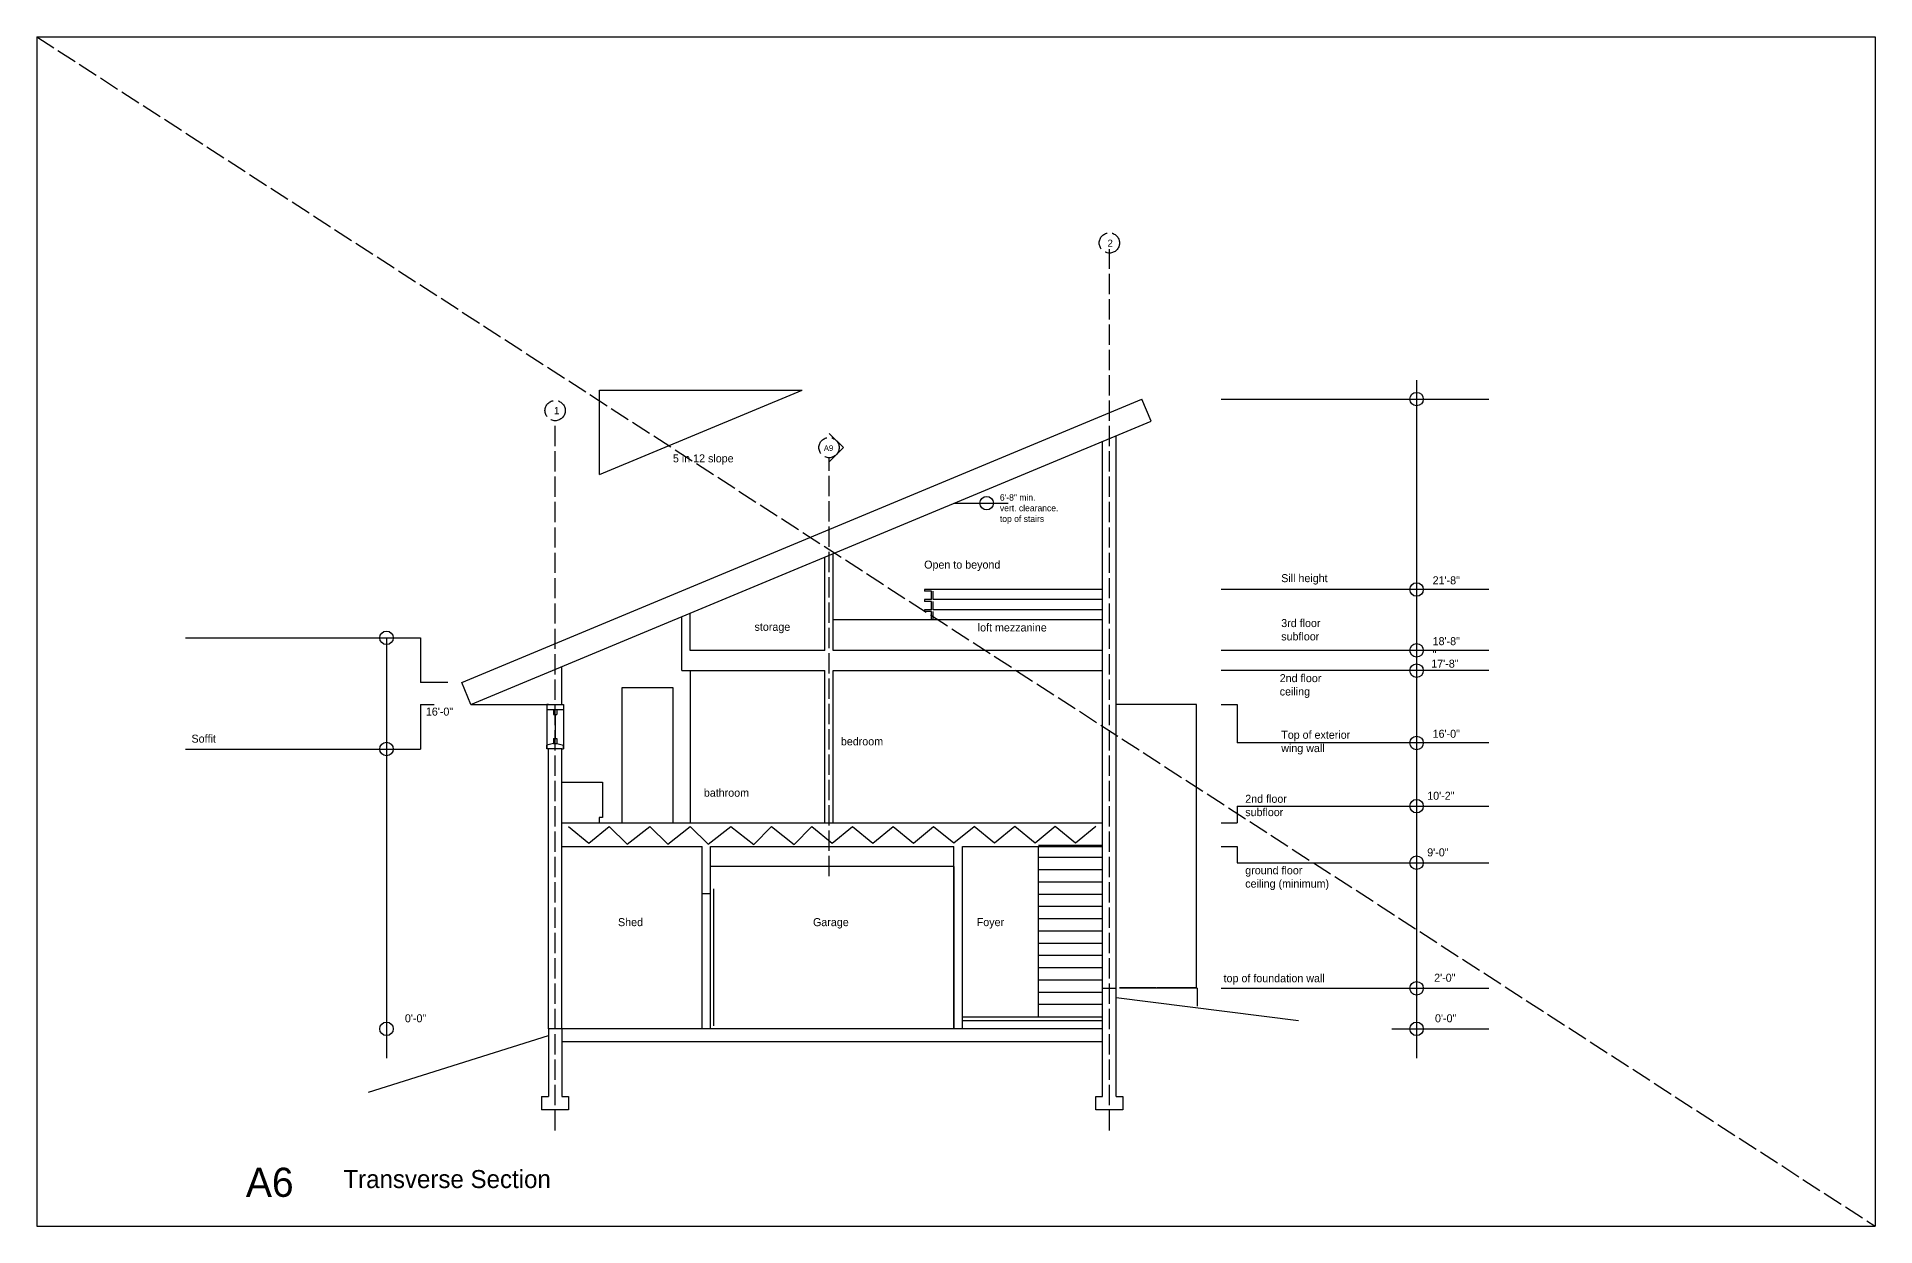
# Model space of a CAD drawing. Header units: inches. Extents: x -173 to 6851, y -1827 to 3486.
# Drawn here: x 2166 to 3254, y 1211 to 1915 of the extents above; entities that cross this region are included whole.
import ezdxf

# ---------------------------------------------------------------- set-up
doc = ezdxf.new("R2010")
doc.units = ezdxf.units.IN
doc.header["$MEASUREMENT"] = 0
doc.linetypes.add('ACAD_ISO02W100', pattern=[15, 12, -3])
for name, color, linetype in [('blocks', 251, 'Continuous'), ('const', 7, 'Continuous'), ('e1', 7, 'Continuous'), ('e2', 251, 'Continuous'), ('grid', 252, 'ACAD_ISO02W100'), ('millwork', 253, 'Continuous'), ('soffit', 253, 'ACAD_ISO02W100'), ('stairs', 140, 'Continuous'), ('walls', 7, 'Continuous')]:
    doc.layers.add(name, color=color, linetype=linetype)

msp = doc.modelspace()

# ---------------------------------------------------------------- linework, layer by layer
for p, q in [((2166, 1915.3), (3254, 1915.3)), ((2166, 1915.3), (2166, 1211.3)), ((3254, 1915.3), (3254, 1211.3)), ((2166, 1716.3), (2166, 1211.3)), ((2796.8, 1352.1), (2804.8, 1352.1)), ((2166, 1211.3), (2836.2, 1211.3)), ((2166, 1211.3), (3254, 1211.3))]:
    msp.add_line(p, q)
at = {"layer": 'blocks'}
for p, q in [((2806.8, 1352.6), (2828.3, 1352.6)), ((2828.8, 1352.6), (2852.3, 1352.6))]:
    msp.add_line(p, q, dxfattribs=at)
at = {"layer": 'e1'}
for p, q in [((2632.4, 1450.1), (2632.4, 1540.1)), ((2637.4, 1450.1), (2637.4, 1540.1)), ((2708.8, 1328.1), (2708.8, 1420.1)), ((2713.8, 1328.1), (2713.8, 1420.1)), ((2559.8, 1328.1), (2559.8, 1408.1)), ((2564.8, 1328.1), (2564.8, 1408.1))]:
    msp.add_line(p, q, dxfattribs=at)
at = {"layer": 'e2'}
for p, q in [((2982.6, 1712.1), (2982.6, 1310.7)), ((2866.9, 1700.8), (3025.4, 1700.8)), ((2708.8, 1639.2), (2741, 1639.2)), ((3025.4, 1588.1), (2866.9, 1588.1)), ((2254, 1559.5), (2393.1, 1559.5)), ((2373, 1559.5), (2373, 1310.7)), ((2393.1, 1559.5), (2393.1, 1533)), ((3025.4, 1552.1), (2866.9, 1552.1)), ((2552.8, 1540.1), (2552.8, 1450.1)), ((3025.4, 1540.1), (2866.9, 1540.1)), ((2890.9, 1540.1), (2876.5, 1540.1)), ((2409.3, 1533), (2393.1, 1533)), ((2512.4, 1450.1), (2512.4, 1530.1)), ((2512.4, 1530.1), (2542.4, 1530.1)), ((2542.4, 1530.1), (2542.4, 1450.1)), ((2393.1, 1520.1), (2401.3, 1520.1)), ((2393.1, 1520.1), (2393.1, 1493.7)), ((2467.8, 1520.1), (2467.8, 1493.9)), ((2477.8, 1520.1), (2477.8, 1493.9)), ((2852.3, 1520.1), (2804.8, 1520.1)), ((2852.3, 1352.6), (2852.3, 1520.1)), ((2866.9, 1520.1), (2876.5, 1520.1)), ((2876.5, 1520.1), (2876.5, 1497.3)), ((2254, 1493.7), (2393.1, 1493.7)), ((3025.4, 1497.3), (2876.5, 1497.3)), ((2476.8, 1474.1), (2500.8, 1474.1)), ((2500.8, 1474.1), (2500.8, 1453.1)), ((2876.5, 1459.9), (3025.4, 1459.9)), ((2876.5, 1459.9), (2876.5, 1450.1)), ((2480.8, 1447.9), (2492.8, 1437.9)), ((2492.8, 1437.9), (2504.8, 1447.9)), ((2500.8, 1453.1), (2498.8, 1453.1)), ((2498.8, 1453.1), (2498.8, 1450.1)), ((2504.8, 1447.9), (2515.4, 1437.3)), ((2515.4, 1437.3), (2528.8, 1447.9)), ((2528.8, 1447.9), (2539.4, 1437.3)), ((2539.4, 1437.3), (2552.8, 1447.9)), ((2552.8, 1447.9), (2563.4, 1437.3)), ((2563.4, 1437.3), (2576.8, 1447.9)), ((2576.8, 1447.9), (2590.3, 1437.2)), ((2590.3, 1437.2), (2600.8, 1447.9)), ((2600.8, 1447.9), (2614.3, 1437.2)), ((2614.3, 1437.2), (2624.8, 1447.9)), ((2624.8, 1447.9), (2636.8, 1437.9)), ((2636.8, 1437.9), (2648.8, 1447.9)), ((2648.8, 1447.9), (2660.8, 1437.9)), ((2660.8, 1437.9), (2672.8, 1447.9)), ((2672.8, 1447.9), (2684.8, 1437.9)), ((2684.8, 1437.9), (2696.8, 1447.9)), ((2696.8, 1447.9), (2708.8, 1438.1)), ((2708.8, 1438.1), (2720.8, 1447.9)), ((2720.8, 1448.1), (2732.8, 1438.1)), ((2732.8, 1438.1), (2744.8, 1448.1)), ((2744.8, 1448.1), (2756.8, 1438.1)), ((2756.8, 1438.1), (2768.8, 1448.1)), ((2768.8, 1448.1), (2780.8, 1438.1)), ((2780.8, 1438.1), (2792.8, 1448.1)), ((2866.9, 1450.1), (2876.5, 1450.1)), ((2866.9, 1436.1), (2876.5, 1436.1)), ((2876.5, 1436.1), (2876.5, 1426.4)), ((2876.5, 1426.4), (3025.4, 1426.4)), ((2708.8, 1424.1), (2564.8, 1424.1)), ((2852.8, 1352.1), (2806.8, 1352.1)), ((2852.8, 1352.1), (2852.8, 1341.5)), ((2866.9, 1352.1), (3025.4, 1352.1)), ((2967.9, 1328.1), (3025.4, 1328.1))]:
    msp.add_line(p, q, dxfattribs=at)
for centre in [(2982.6, 1700.8), (2728.2, 1639.2), (2982.6, 1588.1), (2373, 1559.5), (2982.6, 1552.1), (2982.6, 1540.1), (2373, 1493.7), (2982.6, 1497.3), (2982.6, 1459.9), (2982.6, 1426.4), (2982.6, 1352.1), (2373, 1328.1), (2982.6, 1328.1)]:
    msp.add_circle(centre, 4, dxfattribs=at)
at = {"layer": 'grid'}
for p, q in [((2800.8, 1267.9), (2800.8, 1789.5)), ((2472.8, 1267.9), (2472.8, 1688)), ((2634.9, 1418.4), (2634.9, 1666.1))]:
    msp.add_line(p, q, dxfattribs=at)
for centre in [(2800.8, 1793.2), (2472.8, 1694), (2634.9, 1672.1)]:
    msp.add_circle(centre, 6, dxfattribs=at)
at = {"layer": 'millwork'}
for p, q in [((2499, 1696.1), (2499, 1706.1)), ((2499, 1706.1), (2619, 1706.1)), ((2499, 1656.1), (2499, 1706.1)), ((2499, 1686.1), (2499, 1696.1)), ((2499, 1686.1), (2499, 1686.1)), ((2796.8, 1588.1), (2691.3, 1588.1)), ((2691.3, 1588.1), (2691.3, 1587.1)), ((2695.5, 1587.1), (2691.3, 1587.1)), ((2695.5, 1582.1), (2691.3, 1582.1)), ((2691.3, 1582.1), (2691.3, 1581.1)), ((2695.5, 1581.1), (2691.3, 1581.1)), ((2695.5, 1582.1), (2695.5, 1587.1)), ((2695.5, 1576.1), (2695.5, 1581.1)), ((2696.5, 1582.1), (2696.5, 1587.1)), ((2796.8, 1582.1), (2696.5, 1582.1)), ((2696.5, 1576.1), (2696.5, 1581.1)), ((2796.8, 1570.1), (2637.4, 1570.1)), ((2691.3, 1576.1), (2691.3, 1575.1)), ((2695.5, 1576.1), (2691.3, 1576.1)), ((2695.5, 1575.1), (2691.3, 1575.1)), ((2695.5, 1570.1), (2695.5, 1575.1)), ((2796.8, 1576.1), (2696.5, 1576.1)), ((2696.5, 1570.1), (2696.5, 1575.1)), ((2758.8, 1335.1), (2758.8, 1436.1))]:
    msp.add_line(p, q, dxfattribs=at)
at = {"layer": 'soffit'}
msp.add_line((2166, 1915.3), (3254, 1211.3), dxfattribs=at)
at = {"layer": 'stairs'}
for p, q in [((2796.8, 1436.6), (2758.8, 1436.6)), ((2796.8, 1429.4), (2758.8, 1429.4)), ((2796.8, 1422.1), (2758.8, 1422.1)), ((2796.8, 1414.9), (2758.8, 1414.9)), ((2796.8, 1407.6), (2758.8, 1407.6)), ((2796.8, 1400.4), (2758.8, 1400.4)), ((2796.8, 1393.1), (2758.8, 1393.1)), ((2796.8, 1385.9), (2758.8, 1385.9)), ((2796.8, 1378.6), (2758.8, 1378.6)), ((2796.8, 1371.4), (2758.8, 1371.4)), ((2796.8, 1364.1), (2758.8, 1364.1)), ((2796.8, 1356.9), (2758.8, 1356.9)), ((2796.8, 1349.6), (2758.8, 1349.6)), ((2796.8, 1342.4), (2758.8, 1342.4))]:
    msp.add_line(p, q, dxfattribs=at)
at = {"layer": 'walls'}
for p, q in [((2417.5, 1533), (2820.1, 1700.8)), ((2499, 1656.1), (2619, 1706.1)), ((2825.5, 1687.8), (2820.1, 1700.8)), ((2422.9, 1520.1), (2825.5, 1687.8)), ((2634.9, 1680.5), (2643.4, 1672.1)), ((2796.8, 1352.1), (2796.8, 1675.9)), ((2804.8, 1352.1), (2804.8, 1679.2)), ((2634.9, 1663.6), (2643.4, 1672.1)), ((2632.4, 1552.1), (2632.4, 1607.4)), ((2637.4, 1552.1), (2637.4, 1609.5)), ((2547.8, 1540.1), (2547.8, 1572.2)), ((2552.8, 1552.1), (2552.8, 1574.2)), ((2632.4, 1552.1), (2552.8, 1552.1)), ((2796.8, 1552.1), (2637.4, 1552.1)), ((2476.8, 1520.1), (2476.8, 1542.6)), ((2547.8, 1540.1), (2632.4, 1540.1)), ((2637.4, 1540.1), (2796.8, 1540.1)), ((2422.9, 1520.1), (2417.5, 1533)), ((2422.9, 1520.1), (2468.8, 1520.1)), ((2467.8, 1520.1), (2467.8, 1517.1)), ((2468.8, 1520.1), (2467.8, 1520.1)), ((2467.8, 1517.1), (2477.8, 1517.1)), ((2468.8, 1520.1), (2477.8, 1520.1)), ((2471.8, 1517.1), (2473.8, 1517.1)), ((2471.8, 1517.1), (2471.8, 1514.1)), ((2471.8, 1514.1), (2473.8, 1514.1)), ((2472.8, 1514.1), (2472.8, 1499.9)), ((2473.8, 1517.1), (2473.8, 1514.1)), ((2477.8, 1520.1), (2477.8, 1517.1)), ((2471.8, 1496.9), (2467.8, 1495.9)), ((2467.8, 1493.9), (2467.8, 1495.9)), ((2476.8, 1493.9), (2467.8, 1493.9)), ((2468.8, 1328.1), (2468.8, 1493.9)), ((2471.8, 1499.9), (2471.8, 1496.9)), ((2471.8, 1499.9), (2473.8, 1499.9)), ((2471.8, 1496.9), (2473.8, 1496.9)), ((2473.8, 1499.9), (2473.8, 1496.9)), ((2473.8, 1496.9), (2477.8, 1495.9)), ((2476.8, 1328.1), (2476.8, 1493.9)), ((2476.8, 1493.9), (2477.8, 1493.9)), ((2477.8, 1493.9), (2477.8, 1495.9)), ((2477.8, 1493.9), (2477.8, 1493.9)), ((2637.4, 1450.1), (2637.4, 1462.3)), ((2476.8, 1450.1), (2796.8, 1450.1)), ((2476.8, 1436.1), (2559.8, 1436.1)), ((2559.8, 1408.1), (2559.8, 1436.1)), ((2564.8, 1436.1), (2708.8, 1436.1)), ((2564.8, 1408.1), (2564.8, 1436.1)), ((2708.8, 1420.1), (2708.8, 1436.1)), ((2713.8, 1436.1), (2796.8, 1436.1)), ((2713.8, 1420.1), (2713.8, 1436.1)), ((2708.8, 1424.1), (2708.8, 1328.1)), ((2559.8, 1408.1), (2564.8, 1408.1)), ((2566.6, 1411), (2566.6, 1329.8)), ((2796.8, 1288.1), (2796.8, 1352.1)), ((2804.8, 1288.1), (2804.8, 1352.1)), ((2804.8, 1346.7), (2912.7, 1333)), ((2796.8, 1328.1), (2468.8, 1328.1)), ((2468.8, 1328.1), (2468.8, 1308.6)), ((2476.8, 1328.1), (2476.8, 1288.1)), ((2713.8, 1335.1), (2796.8, 1335.1)), ((2713.8, 1333.1), (2796.8, 1333.1)), ((2362.3, 1290.6), (2468.8, 1324.1)), ((2468.8, 1325.3), (2468.8, 1288.1)), ((2476.8, 1320.6), (2796.8, 1320.6)), ((2464.8, 1288.1), (2468.8, 1288.1)), ((2464.8, 1288.1), (2464.8, 1280.1)), ((2476.8, 1288.1), (2480.8, 1288.1)), ((2480.8, 1288.1), (2480.8, 1280.1)), ((2792.8, 1288.1), (2796.8, 1288.1)), ((2792.8, 1280.1), (2792.8, 1288.1)), ((2804.8, 1288.1), (2808.8, 1288.1)), ((2808.8, 1288.1), (2808.8, 1280.1)), ((2480.8, 1280.1), (2464.8, 1280.1)), ((2468.8, 1280.1), (2464.8, 1280.1)), ((2808.8, 1280.1), (2792.8, 1280.1))]:
    msp.add_line(p, q, dxfattribs=at)

# ---------------------------------------------------------------- texts
at = {"layer": 'const', "attachment_point": 1}
for s, insert, char_height, width in [('2', (2799.7, 1795.2), 4.26, 1625.197), ('1', (2472.1, 1696.1), 4.26, 1625.197), ('5 in 12 slope', (2542.5, 1668.1), 4.736, 1805.775), ('A9', (2631.8, 1673.5), 3.41, 1300.158), ('6\'-8" min.^Jvert. clearance.\\Ptop of stairs', (2736, 1644.5), 3.789, 1444.62), ('Open to beyond', (2691.2, 1605.2), 4.736, 1805.775), ('Sill height', (2902.5, 1597.2), 4.736, 1805.775), ('21\'-8"', (2992.1, 1595.9), 4.74, 1805.775), ('storage', (2590.8, 1568.4), 4.74, 1805.775), ('loft mezzanine', (2722.9, 1568), 4.736, 1805.775), ('3rd floor^Jsubfloor', (2902.5, 1570.6), 4.736, 1805.775), ('18\'-8"\\P"', (2992.1, 1559.9), 4.74, 1805.775), ('\\P17\'-8"', (2991.3, 1554.5), 4.74, 1805.775), ('\\P2nd floor^Jceiling', (2901.6, 1545.9), 4.736, 1805.775), ('16\'-0"', (2396.3, 1518.2), 4.74, 1805.775), ('Soffit', (2257.6, 1502.2), 4.74, 1805.775), ('Top of exterior\\Pwing wall', (2902.5, 1504.5), 4.736, 1805.775), ('16\'-0"', (2992.1, 1505.1), 4.74, 1805.775), ('bedroom', (2641.9, 1500.6), 4.74, 1805.775), ('bathroom', (2560.8, 1470.2), 4.74, 1805.775), ('2nd floor^Jsubfloor', (2881.2, 1466.6), 4.736, 1805.775), ('10\'-2"', (2988.9, 1468.4), 4.74, 1805.775), ('9\'-0"', (2988.9, 1434.9), 4.74, 1805.775), ('ground floor^Jceiling (minimum)', (2881.2, 1424.3), 4.736, 1805.775), ('Shed', (2510, 1393.6), 4.74, 1805.775), ('Garage', (2625.4, 1393.6), 4.74, 1805.775), ('Foyer', (2722.3, 1393.6), 4.74, 1805.775), ('top of foundation wall', (2868.4, 1360.4), 4.736, 1805.775), ('2\'-0"', (2993, 1360.7), 4.74, 1805.775), ('0\'-0"', (2383.9, 1336.7), 4.74, 1805.775), ('0\'-0"', (2993.5, 1336.7), 4.74, 1805.775), ('A6', (2289.8, 1245.9), 17.26, 6582.049), ('Transverse Section', (2347.5, 1244.5), 10.656, 4062.993)]:
    msp.add_mtext(s, dxfattribs=dict(at, insert=insert, char_height=char_height, width=width))

doc.saveas('drawing.dxf')
